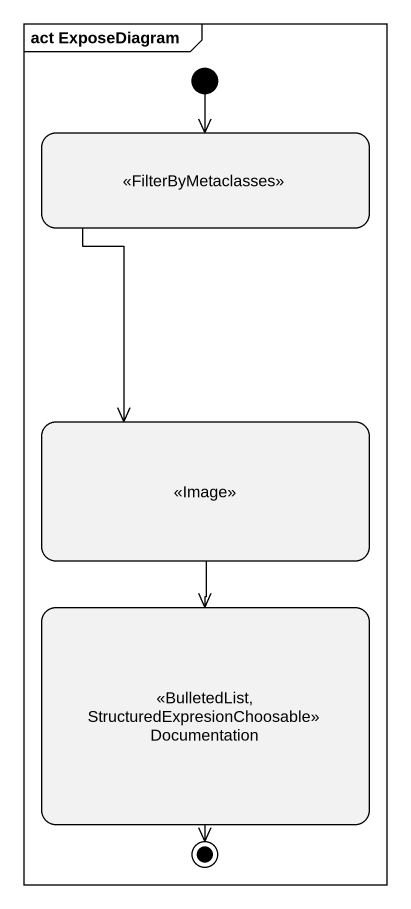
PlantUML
@startuml
mainframe act ExposeDiagram
hide empty description
state " " as state1 <<FilterByMetaclasses>>
state " " as state2 <<Image>>
state Documentation <<BulletedList, StructuredExpresionChoosable>>
[*] --> state1
state1 --> state2
state2 --> Documentation
Documentation --> [*]
@enduml
